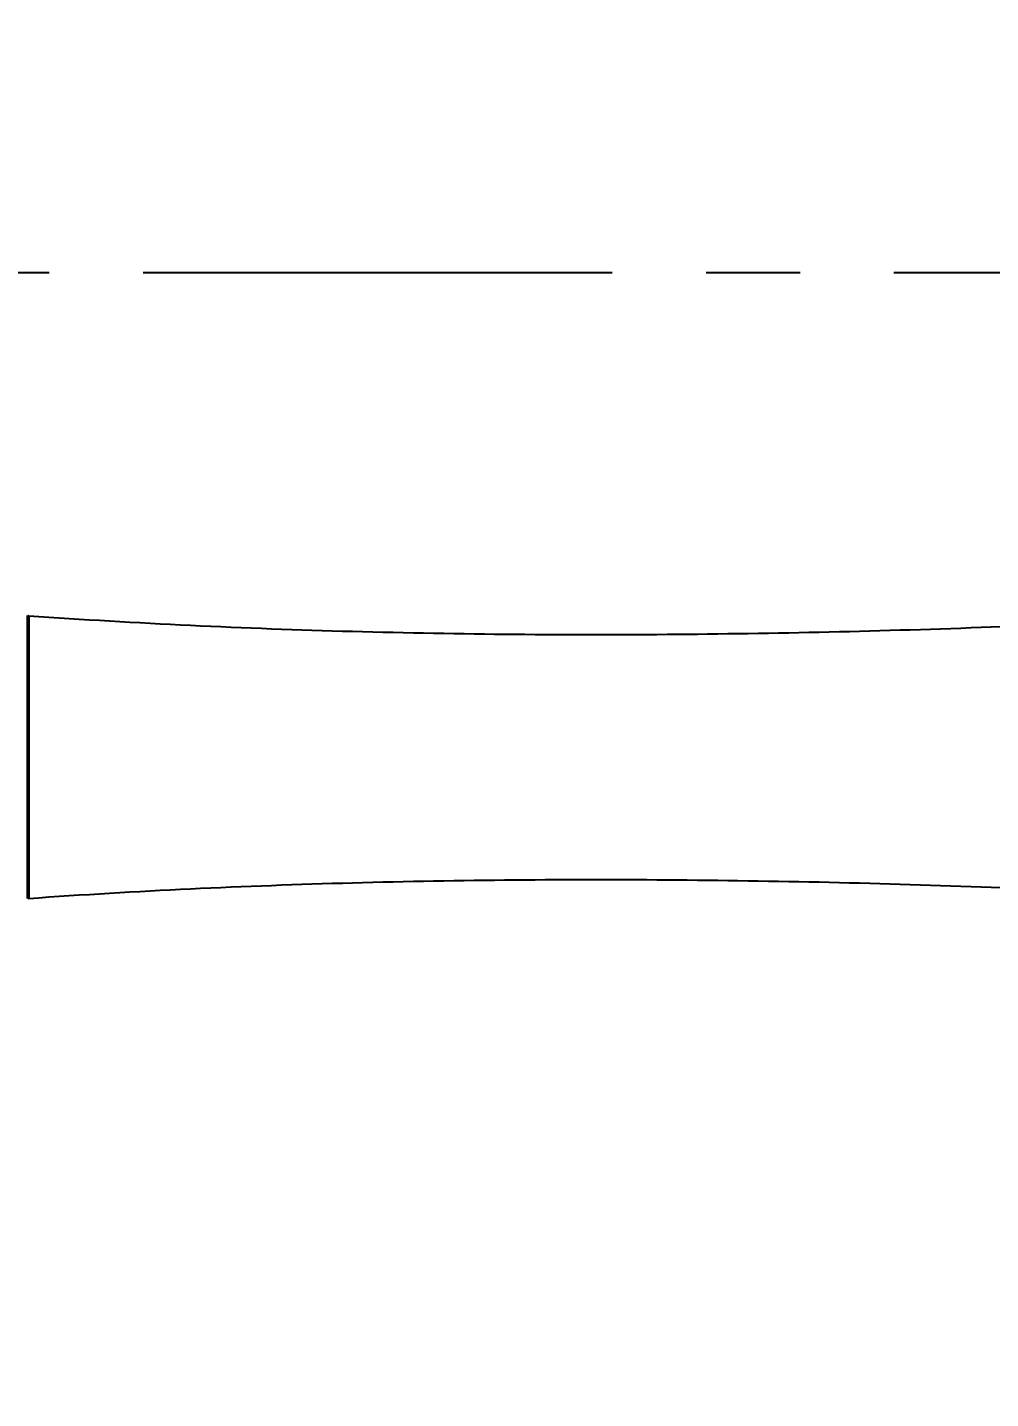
# Model space of a CAD drawing. Header units: millimetres. Extents: x 0 to 1173, y -4 to 841.
# Drawn here: x 610.3 to 660.6, y 264.7 to 336.4 of the extents above; entities that cross this region are included whole.
import ezdxf

# ---------------------------------------------------------------- set-up
doc = ezdxf.new("R2010")
doc.units = ezdxf.units.MM
doc.header["$LTSCALE"] = 65.395
doc.linetypes.add('CENTER', pattern=[0.6, 0.375, -0.075, 0.075, -0.075])
doc.layers.get('0').update_dxf_attribs({"linetype": 'CONTINUOUS'})
for name, color, linetype in [('ALL_DRFT_GEOM', 7, 'CONTINUOUS'), ('DRAFT_DIMS', 7, 'CONTINUOUS'), ('J_900_EXP_DH_BL10', 7, 'CONTINUOUS'), ('TMA25S_ARM1_756_BL8', 7, 'CONTINUOUS'), ('TMAB_RUBBER_RING_ARM1_A_BL14', 7, 'CONTINUOUS')]:
    doc.layers.add(name, color=color, linetype=linetype)
doc.styles.get("Standard").update_dxf_attribs({"font": 'txt', "width": 0.8})
doc.dimstyles.new('DIMSTYLE_13', dxfattribs={"dimtxt": 6, "dimasz": 9, "dimexe": 0.5, "dimexo": 0, "dimtad": 1, "dimlfac": 10, "dimzin": 0, "dimdsep": 46, "dimtxsty": 'Standard', "dimblk": '_FILLED', "dimblk1": '_FILLED', "dimblk2": '_FILLED', "dimcen": 0.09, "dimadec": 0, "dimazin": 0, "dimtp": 0.01, "dimtm": 0.01, "dimtfac": 1, "dimtofl": 0, "dimtmove": 0, "dimatfit": 2, "dimldrblk": '_FILLED', "dimfxl": 0, "dimtolj": 1, "dimtzin": 0, "dimarcsym": 0})

# ---------------------------------------------------------------- blocks, each defined once
blk = doc.blocks.new('_FILLED')
at = {"color": 0, "linetype": 'ByBlock'}
blk.add_solid([(0, 0), (-1, 0.1667), (-1, -0.1667)], dxfattribs=at)
blk = doc.blocks.new('*D26')
at = {"layer": 'DRAFT_DIMS', "color": 2, "linetype": 'Continuous'}
blk.add_line((811.266, 192.648), (901.481, 91.138), dxfattribs=at)
at = {"layer": 'DRAFT_DIMS', "color": 2, "linetype": 'Continuous', "xscale": 9, "yscale": 9, "zscale": 9, "rotation": 131.6285086141}
blk.add_blockref('_FILLED', (811.266, 192.648), dxfattribs=at)
blk = doc.blocks.new('*D27')
at = {"layer": 'DRAFT_DIMS', "color": 2, "linetype": 'Continuous'}
blk.add_line((838.312, 198.054), (922.827, 124.081), dxfattribs=at)
at = {"layer": 'DRAFT_DIMS', "color": 2, "linetype": 'Continuous', "xscale": 9, "yscale": 9, "zscale": 9, "rotation": 138.8055039943}
blk.add_blockref('_FILLED', (838.312, 198.054), dxfattribs=at)
blk = doc.blocks.new('TMA25S_ARM1_756_BL8', base_point=(656.9901, 283.1745))
at = {"layer": 'TMA25S_ARM1_756_BL8', "color": 7, "linetype": 'Continuous'}
for p, q in [((610.2709, 305.5953), (610.2709, 290.9232)), ((610.3244, 305.6452), (610.3244, 290.8733))]:
    blk.add_line(p, q, dxfattribs=at)
for centre, radius, start, end in [((610.3209, 305.5953), 0.05, 85.95383, 180), ((610.0709, 304.0921), 0.2, 337.699863, 360), ((610.0709, 292.4264), 0.2, 0, 22.300137), ((610.3209, 290.9232), 0.05, 180, 274.04617)]:
    blk.add_arc(centre, radius, start, end, dxfattribs=at)
for points in [[(610.3244, 305.6452), (615.9568, 305.2468), (627.2507, 304.7166), (641.3811, 304.6086), (652.686, 304.7909), (661.1568, 305.058), (669.6213, 305.4502), (675.2603, 305.7956), (678.0829, 305.9037)], [(610.3244, 290.8733), (615.9568, 291.2718), (627.2507, 291.802), (641.3811, 291.9099), (652.686, 291.7276), (661.1568, 291.4605), (669.6213, 291.0684), (675.2603, 290.7229), (678.0829, 290.6148)]]:
    blk.add_open_spline(points, degree=3, knots=[0, 0, 0, 0, 0.249825, 0.5000606, 0.6250933, 0.7500611, 0.8750204, 1, 1, 1, 1], dxfattribs=at)
blk = doc.blocks.new('J_900_EXP_DH_BL10', base_point=(658.2783, 323.5593))
at = {"layer": 'J_900_EXP_DH_BL10', "color": 7, "linetype": 'CENTER'}
blk.add_line((680.0584, 323.5593), (489.0029, 323.5593), dxfattribs=at)
blk = doc.blocks.new('TMAB_RUBBER_RING_ARM1_A_BL14', base_point=(617.472, 349.932))
at = {"layer": 'TMAB_RUBBER_RING_ARM1_A_BL14', "color": 7, "linetype": 'Continuous'}
blk.add_line((610.256, 290.866), (610.256, 305.652), dxfattribs=at)

msp = doc.modelspace()

# ---------------------------------------------------------------- linework, layer by layer
at = {"layer": 'ALL_DRFT_GEOM', "color": 7, "linetype": 'Continuous'}
for radius in [190.5586, 175.1399]:
    msp.add_circle((694.9209, 323.5593), radius, dxfattribs=at)

# ---------------------------------------------------------------- block references
at = {"layer": 'J_900_EXP_DH_BL10'}
msp.add_blockref('J_900_EXP_DH_BL10', (658.2783, 323.5593), dxfattribs=at)
at = {"layer": 'TMA25S_ARM1_756_BL8'}
msp.add_blockref('TMA25S_ARM1_756_BL8', (656.9901, 283.1745), dxfattribs=at)
at = {"layer": 'TMAB_RUBBER_RING_ARM1_A_BL14'}
msp.add_blockref('TMAB_RUBBER_RING_ARM1_A_BL14', (617.4725, 349.932), dxfattribs=at)

# ---------------------------------------------------------------- dimensions: what is measured, and where the dimension line sits
at = {"layer": 'DRAFT_DIMS', "color": 2, "linetype": 'Continuous'}
for p1, p2, text, picture, middle in [((811.266, 192.6478), (578.5757, 454.4707), '%%c<> \\P(Reachable Space)', '*D26', (848.3954, 153.128)), ((838.3121, 198.0541), (551.5297, 449.0645), '%%c<> \\P(Working Space)', '*D27', (869.6363, 172.6306))]:
    dim = msp.add_diameter_dim_2p(p1=p1, p2=p2, text=text, dimstyle='DIMSTYLE_13', override={"dimpost": '<>'}, dxfattribs=at)
    dim.commit()
    dim.dimension.update_dxf_attribs({"geometry": picture, "text_midpoint": middle, "dimtype": 163})

doc.saveas('drawing.dxf')
